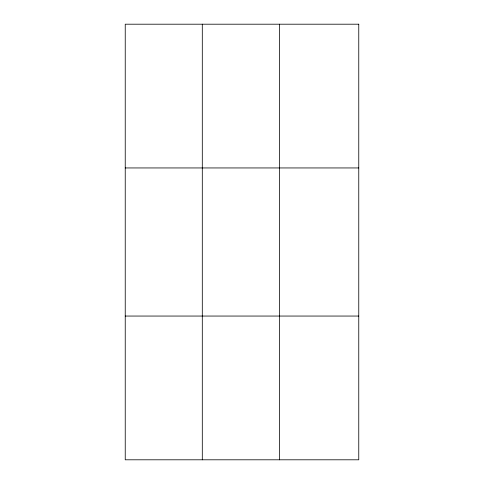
<?xml version="1.0" encoding="UTF-8"?>
<svg xmlns="http://www.w3.org/2000/svg" width="484" height="484" viewBox="0 0 484 484"><rect width="100%" height="100%" fill="white"/><g stroke="black" fill="none" stroke-linecap="round" stroke-linejoin="round"><path stroke-width="0.73" d="M202.3 459.8L202.3 24.2M279.365 459.8L279.365 24.2M125.235 167.948L358.765 167.948M125.235 316.052L358.765 316.052M358.765 24.2L358.765 459.8L125.235 459.8L125.235 24.2L358.765 24.2"/></g></svg>
